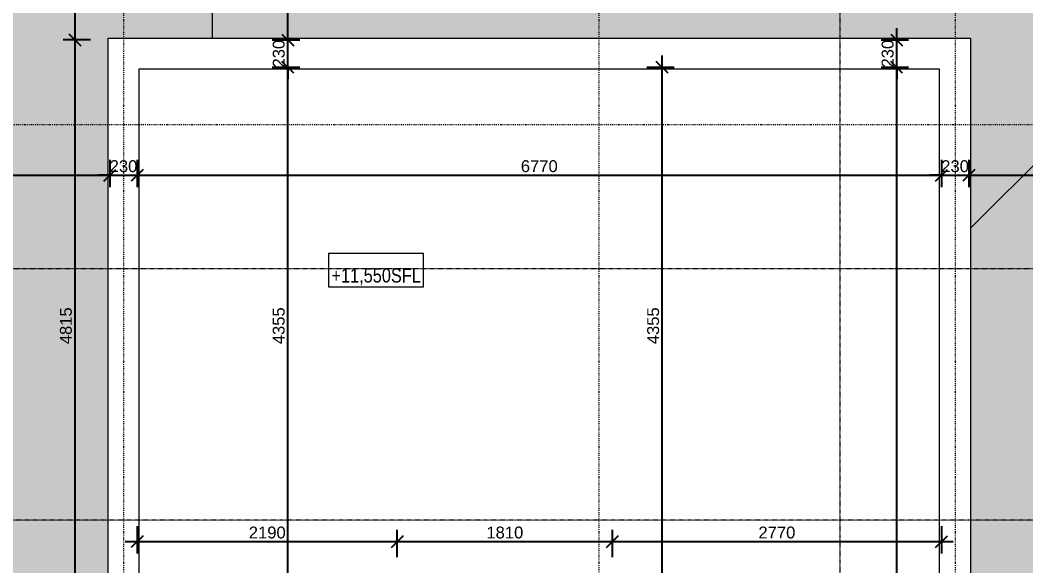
# Model space of a CAD drawing. Header units: millimetres. Extents: x -21051 to 202668, y -15646 to 13691.
# Drawn here: x 185736 to 194202, y -1621 to 2977 of the extents above; entities that cross this region are included whole.
import ezdxf

# ---------------------------------------------------------------- set-up
doc = ezdxf.new("R2010")
doc.units = ezdxf.units.MM
doc.linetypes.add('Dash dot', pattern=[15.875, 6.35, -4.7625, 0, -4.7625])
doc.linetypes.add('TD_Level Line', pattern=[8, 4, -2, 0, -2])
for name, color, linetype, lineweight in [('A-ANNO-DIMS', 211, 'Continuous', 9), ('A-DETL-MBND', 5, 'Continuous', 5), ('A-ROOF', 132, 'Continuous', 5), ('A-ROOF-PATT', 132, 'Continuous', 5), ('A-WALL', 113, 'Continuous', 5), ('G-ANNO-DIMS', 111, 'Continuous', 9), ('G-ANNO-SYMB', 111, 'Continuous', 9), ('S-GRID', 1, 'Continuous', 9)]:
    doc.layers.add(name, color=color, linetype=linetype, lineweight=lineweight)
doc.layers.get('0').off()
doc.styles.add('Arial Narrow', font='ARIALN.TTF', dxfattribs={"height": 150})
doc.styles.add('Arial_3', font='arial.ttf', dxfattribs={"height": 100})
doc.dimstyles.new('Arial_1_0', dxfattribs={"dimscale": 304.8, "dimtxt": 102.02594, "dimasz": 0.328084, "dimexe": 0.328084, "dimexo": 0.0625, "dimgap": 0.082021, "dimtad": 1, "dimdec": 0, "dimzin": 0, "dimdsep": 46, "dimtxsty": 'Arial_3', "dimblk1": 'OBLIQUE', "dimblk2": 'OBLIQUE', "dimsah": 1, "dimcen": 0.09, "dimdle": 0.328084, "dimazin": 0, "dimtfac": 1, "dimtdec": 4, "dimtix": 1, "dimtmove": 0, "dimatfit": 3, "dimfxl": 0.492126, "dimfxlon": 1, "dimtvp": 1, "dimtolj": 1, "dimtzin": 0, "dimarcsym": 2})

# ---------------------------------------------------------------- blocks, each defined once
blk = doc.blocks.new('_Oblique')
at = {"color": 0, "linetype": 'ByBlock', "lineweight": -2}
blk.add_line((-0.5, -0.5), (0.5, 0.5), dxfattribs=at)
blk = doc.blocks.new('*D1658')
at = {"layer": 'A-ANNO-DIMS', "color": 0, "lineweight": -2, "transparency": 16777216}
for p, q in [((187989, -1876), (187989, 2679)), ((187858, 2579), (188089, 2579)), ((187858, -1776), (188089, -1776))]:
    blk.add_line(p, q, dxfattribs=at)
at = {"layer": 'Defpoints', "color": 0, "transparency": 16777216}
for p in [(187839, 2579), (187989, 2579), (187839, -1776)]:
    blk.add_point(p, dxfattribs=at)
at = {"layer": 'A-ANNO-DIMS', "color": 0, "lineweight": -2, "transparency": 16777216, "xscale": 100, "yscale": 100, "zscale": 100}
for p, rotation in [((187989, 2579), 90), ((187989, -1776), 270)]:
    blk.add_blockref('_Oblique', p, dxfattribs=dict(at, rotation=rotation))
at = {"layer": 'A-ANNO-DIMS', "color": 0, "transparency": 16777216, "insert": (187912.9, 401.5), "char_height": 100, "width": 369.177, "attachment_point": 5, "rotation": 90, "style": 'Arial_3'}
blk.add_mtext('\\A1;4355', dxfattribs=at)
blk = doc.blocks.new('*D1659')
at = {"layer": 'A-ANNO-DIMS', "color": 0, "lineweight": -2, "transparency": 16777216}
for p, q in [((187989, 2809), (187989, 2909)), ((187858, 2809), (188089, 2809)), ((187989, 2579), (187989, 2809)), ((187858, 2579), (188089, 2579)), ((187989, 2579), (187989, 2479))]:
    blk.add_line(p, q, dxfattribs=at)
at = {"layer": 'Defpoints', "color": 0, "transparency": 16777216}
for p in [(187839, 2809), (187989, 2809), (187839, 2579)]:
    blk.add_point(p, dxfattribs=at)
at = {"layer": 'A-ANNO-DIMS', "color": 0, "lineweight": -2, "transparency": 16777216, "xscale": 100, "yscale": 100, "zscale": 100}
for p, rotation in [((187989, 2809), 270), ((187989, 2579), 90)]:
    blk.add_blockref('_Oblique', p, dxfattribs=dict(at, rotation=rotation))
at = {"layer": 'A-ANNO-DIMS', "color": 0, "transparency": 16777216, "insert": (187912.9, 2694), "char_height": 100, "width": 276.883, "attachment_point": 5, "rotation": 90, "style": 'Arial_3'}
blk.add_mtext('\\A1;230', dxfattribs=at)
blk = doc.blocks.new('*D1660')
at = {"layer": 'A-ANNO-DIMS', "color": 0, "lineweight": -2, "transparency": 16777216}
for p, q in [((187989, 2709), (187989, 7909)), ((187858, 7809), (188089, 7809)), ((187858, 2809), (188089, 2809))]:
    blk.add_line(p, q, dxfattribs=at)
at = {"layer": 'Defpoints', "color": 0, "transparency": 16777216}
for p in [(187839, 7809), (187989, 7809), (187839, 2809)]:
    blk.add_point(p, dxfattribs=at)
at = {"layer": 'A-ANNO-DIMS', "color": 0, "lineweight": -2, "transparency": 16777216, "xscale": 100, "yscale": 100, "zscale": 100}
for p, rotation in [((187989, 7809), 90), ((187989, 2809), 270)]:
    blk.add_blockref('_Oblique', p, dxfattribs=dict(at, rotation=rotation))
at = {"layer": 'A-ANNO-DIMS', "color": 0, "transparency": 16777216, "insert": (187912.9, 5309), "char_height": 100, "width": 369.177, "attachment_point": 5, "rotation": 90, "style": 'Arial_3'}
blk.add_mtext('\\A1;5000', dxfattribs=at)
blk = doc.blocks.new('*D1661')
at = {"layer": 'A-ANNO-DIMS', "color": 0, "lineweight": -2, "transparency": 16777216}
for p, q in [((186197.3, 7944), (186197.3, 2709)), ((186328.3, 7844), (186097.3, 7844)), ((186328.3, 2809), (186097.3, 2809))]:
    blk.add_line(p, q, dxfattribs=at)
at = {"layer": 'Defpoints', "color": 0, "transparency": 16777216}
for p in [(186347.3, 7844), (186197.3, 2809), (186347.3, 2809)]:
    blk.add_point(p, dxfattribs=at)
at = {"layer": 'A-ANNO-DIMS', "color": 0, "lineweight": -2, "transparency": 16777216, "xscale": 100, "yscale": 100, "zscale": 100}
for p, rotation in [((186197.3, 7844), 90), ((186197.3, 2809), 270)]:
    blk.add_blockref('_Oblique', p, dxfattribs=dict(at, rotation=rotation))
at = {"layer": 'A-ANNO-DIMS', "color": 0, "transparency": 16777216, "insert": (186121.2, 5326.5), "char_height": 100, "width": 369.177, "attachment_point": 5, "rotation": 90, "style": 'Arial_3'}
blk.add_mtext('\\A1;5035', dxfattribs=at)
blk = doc.blocks.new('*D1662')
at = {"layer": 'A-ANNO-DIMS', "color": 0, "lineweight": -2, "transparency": 16777216}
for p, q in [((186197.3, 2909), (186197.3, -2106)), ((186328.3, 2809), (186097.3, 2809)), ((186328.3, -2006), (186097.3, -2006))]:
    blk.add_line(p, q, dxfattribs=at)
at = {"layer": 'Defpoints', "color": 0, "transparency": 16777216}
for p in [(186347.3, 2809), (186197.3, -2006), (186347.3, -2006)]:
    blk.add_point(p, dxfattribs=at)
at = {"layer": 'A-ANNO-DIMS', "color": 0, "lineweight": -2, "transparency": 16777216, "xscale": 100, "yscale": 100, "zscale": 100}
for p, rotation in [((186197.3, 2809), 90), ((186197.3, -2006), 270)]:
    blk.add_blockref('_Oblique', p, dxfattribs=dict(at, rotation=rotation))
at = {"layer": 'A-ANNO-DIMS', "color": 0, "transparency": 16777216, "insert": (186121.3, 401.5), "char_height": 100, "width": 369.177, "attachment_point": 5, "rotation": 90, "style": 'Arial_3'}
blk.add_mtext('\\A1;4815', dxfattribs=at)
blk = doc.blocks.new('*D1603')
at = {"layer": 'A-ANNO-DIMS', "color": 0, "lineweight": -2, "transparency": 16777216}
for p, q in [((177755.9, 1800.3), (177755.9, 1569.3)), ((186490.9, 1800.3), (186490.9, 1569.3)), ((177655.9, 1669.3), (186590.9, 1669.3))]:
    blk.add_line(p, q, dxfattribs=at)
at = {"layer": 'Defpoints', "color": 0, "transparency": 16777216}
for p in [(177755.9, 1819.3), (186490.9, 1819.3), (186490.9, 1669.3)]:
    blk.add_point(p, dxfattribs=at)
at = {"layer": 'A-ANNO-DIMS', "color": 0, "lineweight": -2, "transparency": 16777216, "xscale": 100, "yscale": 100, "zscale": 100, "rotation": 180}
blk.add_blockref('_Oblique', (177755.9, 1669.3), dxfattribs=at)
at = {"layer": 'A-ANNO-DIMS', "color": 0, "lineweight": -2, "transparency": 16777216, "xscale": 100, "yscale": 100, "zscale": 100}
blk.add_blockref('_Oblique', (186490.9, 1669.3), dxfattribs=at)
at = {"layer": 'A-ANNO-DIMS', "color": 0, "transparency": 16777216, "insert": (182123.4, 1745.4), "char_height": 100, "width": 369.177, "attachment_point": 5, "style": 'Arial_3'}
blk.add_mtext('\\A1;8735', dxfattribs=at)
blk = doc.blocks.new('*D1604')
at = {"layer": 'A-ANNO-DIMS', "color": 0, "lineweight": -2, "transparency": 16777216}
for p, q in [((186490.9, 1800.3), (186490.9, 1569.3)), ((186720.9, 1800.3), (186720.9, 1569.3)), ((186490.9, 1669.3), (186390.9, 1669.3)), ((186490.9, 1669.3), (186720.9, 1669.3)), ((186720.9, 1669.3), (186820.9, 1669.3))]:
    blk.add_line(p, q, dxfattribs=at)
at = {"layer": 'Defpoints', "color": 0, "transparency": 16777216}
for p in [(186490.9, 1819.3), (186720.9, 1819.3), (186720.9, 1669.3)]:
    blk.add_point(p, dxfattribs=at)
at = {"layer": 'A-ANNO-DIMS', "color": 0, "lineweight": -2, "transparency": 16777216, "xscale": 100, "yscale": 100, "zscale": 100}
blk.add_blockref('_Oblique', (186490.9, 1669.3), dxfattribs=at)
at = {"layer": 'A-ANNO-DIMS', "color": 0, "lineweight": -2, "transparency": 16777216, "xscale": 100, "yscale": 100, "zscale": 100, "rotation": 180}
blk.add_blockref('_Oblique', (186720.9, 1669.3), dxfattribs=at)
at = {"layer": 'A-ANNO-DIMS', "color": 0, "transparency": 16777216, "insert": (186605.9, 1745.4), "char_height": 100, "width": 276.883, "attachment_point": 5, "style": 'Arial_3'}
blk.add_mtext('\\A1;230', dxfattribs=at)
blk = doc.blocks.new('*D1605')
at = {"layer": 'A-ANNO-DIMS', "color": 0, "lineweight": -2, "transparency": 16777216}
for p, q in [((186720.9, 1800.3), (186720.9, 1569.3)), ((193490.9, 1800.3), (193490.9, 1569.3)), ((186620.9, 1669.3), (193590.9, 1669.3))]:
    blk.add_line(p, q, dxfattribs=at)
at = {"layer": 'Defpoints', "color": 0, "transparency": 16777216}
for p in [(186720.9, 1819.3), (193490.9, 1819.3), (193490.9, 1669.3)]:
    blk.add_point(p, dxfattribs=at)
at = {"layer": 'A-ANNO-DIMS', "color": 0, "lineweight": -2, "transparency": 16777216, "xscale": 100, "yscale": 100, "zscale": 100, "rotation": 180}
blk.add_blockref('_Oblique', (186720.9, 1669.3), dxfattribs=at)
at = {"layer": 'A-ANNO-DIMS', "color": 0, "lineweight": -2, "transparency": 16777216, "xscale": 100, "yscale": 100, "zscale": 100}
blk.add_blockref('_Oblique', (193490.9, 1669.3), dxfattribs=at)
at = {"layer": 'A-ANNO-DIMS', "color": 0, "transparency": 16777216, "insert": (190105.9, 1745.4), "char_height": 100, "width": 369.177, "attachment_point": 5, "style": 'Arial_3'}
blk.add_mtext('\\A1;6770', dxfattribs=at)
blk = doc.blocks.new('*D1606')
at = {"layer": 'A-ANNO-DIMS', "color": 0, "lineweight": -2, "transparency": 16777216}
for p, q in [((193490.9, 1800.3), (193490.9, 1569.3)), ((193720.9, 1800.3), (193720.9, 1569.3)), ((193490.9, 1669.3), (193390.9, 1669.3)), ((193490.9, 1669.3), (193720.9, 1669.3)), ((193720.9, 1669.3), (193820.9, 1669.3))]:
    blk.add_line(p, q, dxfattribs=at)
at = {"layer": 'Defpoints', "color": 0, "transparency": 16777216}
for p in [(193490.9, 1819.3), (193720.9, 1819.3), (193720.9, 1669.3)]:
    blk.add_point(p, dxfattribs=at)
at = {"layer": 'A-ANNO-DIMS', "color": 0, "lineweight": -2, "transparency": 16777216, "xscale": 100, "yscale": 100, "zscale": 100}
blk.add_blockref('_Oblique', (193490.9, 1669.3), dxfattribs=at)
at = {"layer": 'A-ANNO-DIMS', "color": 0, "lineweight": -2, "transparency": 16777216, "xscale": 100, "yscale": 100, "zscale": 100, "rotation": 180}
blk.add_blockref('_Oblique', (193720.9, 1669.3), dxfattribs=at)
at = {"layer": 'A-ANNO-DIMS', "color": 0, "transparency": 16777216, "insert": (193605.9, 1745.4), "char_height": 100, "width": 276.883, "attachment_point": 5, "style": 'Arial_3'}
blk.add_mtext('\\A1;230', dxfattribs=at)
blk = doc.blocks.new('*D1607')
at = {"layer": 'A-ANNO-DIMS', "color": 0, "lineweight": -2, "transparency": 16777216}
for p, q in [((193720.9, 1800.3), (193720.9, 1569.3)), ((200320.9, 1800.3), (200320.9, 1569.3)), ((193620.9, 1669.3), (200420.9, 1669.3))]:
    blk.add_line(p, q, dxfattribs=at)
at = {"layer": 'Defpoints', "color": 0, "transparency": 16777216}
for p in [(193720.9, 1819.3), (200320.9, 1819.3), (200320.9, 1669.3)]:
    blk.add_point(p, dxfattribs=at)
at = {"layer": 'A-ANNO-DIMS', "color": 0, "lineweight": -2, "transparency": 16777216, "xscale": 100, "yscale": 100, "zscale": 100, "rotation": 180}
blk.add_blockref('_Oblique', (193720.9, 1669.3), dxfattribs=at)
at = {"layer": 'A-ANNO-DIMS', "color": 0, "lineweight": -2, "transparency": 16777216, "xscale": 100, "yscale": 100, "zscale": 100}
blk.add_blockref('_Oblique', (200320.9, 1669.3), dxfattribs=at)
at = {"layer": 'A-ANNO-DIMS', "color": 0, "transparency": 16777216, "insert": (197020.9, 1745.4), "char_height": 100, "width": 369.177, "attachment_point": 5, "style": 'Arial_3'}
blk.add_mtext('\\A1;6600', dxfattribs=at)
blk = doc.blocks.new('*D1608')
at = {"layer": 'A-ANNO-DIMS', "color": 0, "lineweight": -2, "transparency": 16777216}
for p, q in [((186720.9, -1286.1), (186720.9, -1517)), ((188910.9, -1548), (188910.9, -1317)), ((186620.9, -1417), (189010.9, -1417))]:
    blk.add_line(p, q, dxfattribs=at)
at = {"layer": 'Defpoints', "color": 0, "transparency": 16777216}
for p in [(186720.9, -1267), (188910.9, -1417), (188910.9, -1567)]:
    blk.add_point(p, dxfattribs=at)
at = {"layer": 'A-ANNO-DIMS', "color": 0, "lineweight": -2, "transparency": 16777216, "xscale": 100, "yscale": 100, "zscale": 100, "rotation": 180}
blk.add_blockref('_Oblique', (186720.9, -1417), dxfattribs=at)
at = {"layer": 'A-ANNO-DIMS', "color": 0, "lineweight": -2, "transparency": 16777216, "xscale": 100, "yscale": 100, "zscale": 100}
blk.add_blockref('_Oblique', (188910.9, -1417), dxfattribs=at)
at = {"layer": 'A-ANNO-DIMS', "color": 0, "transparency": 16777216, "insert": (187815.9, -1341), "char_height": 100, "width": 369.177, "attachment_point": 5, "style": 'Arial_3'}
blk.add_mtext('\\A1;2190', dxfattribs=at)
blk = doc.blocks.new('*D1609')
at = {"layer": 'A-ANNO-DIMS', "color": 0, "lineweight": -2, "transparency": 16777216}
for p, q in [((188910.9, -1548), (188910.9, -1317)), ((190720.9, -1548), (190720.9, -1317)), ((188810.9, -1417), (190820.9, -1417))]:
    blk.add_line(p, q, dxfattribs=at)
at = {"layer": 'Defpoints', "color": 0, "transparency": 16777216}
for p in [(190720.9, -1417), (188910.9, -1567), (190720.9, -1567)]:
    blk.add_point(p, dxfattribs=at)
at = {"layer": 'A-ANNO-DIMS', "color": 0, "lineweight": -2, "transparency": 16777216, "xscale": 100, "yscale": 100, "zscale": 100, "rotation": 180}
blk.add_blockref('_Oblique', (188910.9, -1417), dxfattribs=at)
at = {"layer": 'A-ANNO-DIMS', "color": 0, "lineweight": -2, "transparency": 16777216, "xscale": 100, "yscale": 100, "zscale": 100}
blk.add_blockref('_Oblique', (190720.9, -1417), dxfattribs=at)
at = {"layer": 'A-ANNO-DIMS', "color": 0, "transparency": 16777216, "insert": (189815.9, -1341), "char_height": 100, "width": 369.177, "attachment_point": 5, "style": 'Arial_3'}
blk.add_mtext('\\A1;1810', dxfattribs=at)
blk = doc.blocks.new('*D1610')
at = {"layer": 'A-ANNO-DIMS', "color": 0, "lineweight": -2, "transparency": 16777216}
for p, q in [((190720.9, -1548), (190720.9, -1317)), ((193490.9, -1286.1), (193490.9, -1517)), ((190620.9, -1417), (193590.9, -1417))]:
    blk.add_line(p, q, dxfattribs=at)
at = {"layer": 'Defpoints', "color": 0, "transparency": 16777216}
for p in [(193490.9, -1267), (193490.9, -1417), (190720.9, -1567)]:
    blk.add_point(p, dxfattribs=at)
at = {"layer": 'A-ANNO-DIMS', "color": 0, "lineweight": -2, "transparency": 16777216, "xscale": 100, "yscale": 100, "zscale": 100, "rotation": 180}
blk.add_blockref('_Oblique', (190720.9, -1417), dxfattribs=at)
at = {"layer": 'A-ANNO-DIMS', "color": 0, "lineweight": -2, "transparency": 16777216, "xscale": 100, "yscale": 100, "zscale": 100}
blk.add_blockref('_Oblique', (193490.9, -1417), dxfattribs=at)
at = {"layer": 'A-ANNO-DIMS', "color": 0, "transparency": 16777216, "insert": (192105.9, -1341), "char_height": 100, "width": 369.177, "attachment_point": 5, "style": 'Arial_3'}
blk.add_mtext('\\A1;2770', dxfattribs=at)
blk = doc.blocks.new('*D1612')
at = {"layer": 'A-ANNO-DIMS', "color": 0, "lineweight": -2, "transparency": 16777216}
for p, q in [((193114.6, -6411), (193114.6, 2679)), ((192983.6, 2579), (193214.6, 2579)), ((192983.6, -6311), (193214.6, -6311))]:
    blk.add_line(p, q, dxfattribs=at)
at = {"layer": 'Defpoints', "color": 0, "transparency": 16777216}
for p in [(192964.6, 2579), (193114.6, 2579), (192964.6, -6311)]:
    blk.add_point(p, dxfattribs=at)
at = {"layer": 'A-ANNO-DIMS', "color": 0, "lineweight": -2, "transparency": 16777216, "xscale": 100, "yscale": 100, "zscale": 100}
for p, rotation in [((193114.6, 2579), 90), ((193114.6, -6311), 270)]:
    blk.add_blockref('_Oblique', p, dxfattribs=dict(at, rotation=rotation))
at = {"layer": 'A-ANNO-DIMS', "color": 0, "transparency": 16777216, "insert": (193038.5, -1866), "char_height": 100, "width": 369.177, "attachment_point": 5, "rotation": 90, "style": 'Arial_3'}
blk.add_mtext('\\A1;8890', dxfattribs=at)
blk = doc.blocks.new('*D1613')
at = {"layer": 'A-ANNO-DIMS', "color": 0, "lineweight": -2, "transparency": 16777216}
for p, q in [((193114.6, 2809), (193114.6, 2909)), ((192983.6, 2809), (193214.6, 2809)), ((193114.6, 2579), (193114.6, 2809)), ((192983.6, 2579), (193214.6, 2579)), ((193114.6, 2579), (193114.6, 2479))]:
    blk.add_line(p, q, dxfattribs=at)
at = {"layer": 'Defpoints', "color": 0, "transparency": 16777216}
for p in [(192964.6, 2809), (193114.6, 2809), (192964.6, 2579)]:
    blk.add_point(p, dxfattribs=at)
at = {"layer": 'A-ANNO-DIMS', "color": 0, "lineweight": -2, "transparency": 16777216, "xscale": 100, "yscale": 100, "zscale": 100}
for p, rotation in [((193114.6, 2809), 270), ((193114.6, 2579), 90)]:
    blk.add_blockref('_Oblique', p, dxfattribs=dict(at, rotation=rotation))
at = {"layer": 'A-ANNO-DIMS', "color": 0, "transparency": 16777216, "insert": (193038.5, 2694), "char_height": 100, "width": 276.883, "attachment_point": 5, "rotation": 90, "style": 'Arial_3'}
blk.add_mtext('\\A1;230', dxfattribs=at)
blk = doc.blocks.new('*D1616')
at = {"layer": 'A-ANNO-DIMS', "color": 0, "lineweight": -2, "transparency": 16777216}
for p, q in [((191140.8, -1876), (191140.8, 2679)), ((191009.8, 2579), (191240.8, 2579)), ((191009.8, -1776), (191240.8, -1776))]:
    blk.add_line(p, q, dxfattribs=at)
at = {"layer": 'Defpoints', "color": 0, "transparency": 16777216}
for p in [(190990.8, 2579), (191140.8, 2579), (190990.8, -1776)]:
    blk.add_point(p, dxfattribs=at)
at = {"layer": 'A-ANNO-DIMS', "color": 0, "lineweight": -2, "transparency": 16777216, "xscale": 100, "yscale": 100, "zscale": 100}
for p, rotation in [((191140.8, 2579), 90), ((191140.8, -1776), 270)]:
    blk.add_blockref('_Oblique', p, dxfattribs=dict(at, rotation=rotation))
at = {"layer": 'A-ANNO-DIMS', "color": 0, "transparency": 16777216, "insert": (191064.7, 401.5), "char_height": 100, "width": 369.177, "attachment_point": 5, "rotation": 90, "style": 'Arial_3'}
blk.add_mtext('\\A1;4355', dxfattribs=at)
blk = doc.blocks.new('Spot Elevations - _-1243852-03_Roof Level')
at = {"layer": 'G-ANNO-DIMS'}
for p, q in [((-4, 0), (-4, 2.8125)), ((-4, 2.8125), (4, 2.8125)), ((4, 2.8125), (4, 0)), ((4, 0), (-4, 0))]:
    blk.add_line(p, q, dxfattribs=at)

msp = doc.modelspace()

# ---------------------------------------------------------------- hatches: boundary and pattern name
at = {"layer": 'A-DETL-MBND'}
h = msp.add_hatch(dxfattribs=at)
h.set_pattern_fill('FP_1', color=256, style=0, pattern_type=2)
h.set_pattern_definition([(95.321, (190860.0623, 1786.207), (126.991261, -1422.777465), [109.552, -2629.24]), (0, (190849.9, 1895.29), (127, 118.565), [10.16, -116.84]), (180, (190976.9, 1904.77), (-127, -118.565), [35.56, -91.44]), (270, (190941.34, 1904.77), (127, -118.565), [11.856, -106.708]), (90, (190860.06, 1892.91), (-127, 118.565), [11.856, -106.708]), (180, (190860.06, 1904.77), (-127, -118.565), [10.16, -116.84]), (180, (190976.9, 1895.29), (-127, -118.565), [25.4, -101.6]), (264.679, (190951.5023, 1895.287), (-126.991261, -1422.777465), [109.552, -2629.24]), (230.782, (190951.5023, 1889.359), (1650.990985, 2015.6072356), [32.138, -3181.648]), (197.286, (190931.182, 1864.46), (-253.99939, -118.566), [31.922, -367.1]), (162.714, (190900.702, 1854.975), (253.99939, -118.566), [31.922, -367.1]), (129.218, (190870.2223, 1864.46), (-1650.990985, 2015.6072356), [32.138, -3181.648]), (198.981, (190924.832, 1872.759), (1396.997354, 474.2663295), [25.517, -2526.225]), (161.019, (190900.702, 1864.46), (-1396.997354, 474.2663295), [25.517, -2526.225]), (129.321, (190876.572, 1872.759), (-1269.9923843, 1541.347746), [26.055, -2579.41]), (230.679, (190941.342, 1892.915), (1269.9923843, 1541.347746), [26.055, -2579.41])])
h.paths.add_polyline_path([(193735.9, 1224), (200320.9, 7809), (187355.9, 7809), (187355.9, 2824), (193735.9, 2824), (193735.9, 2056.8)])
h = msp.add_hatch(dxfattribs=at)
h.set_pattern_fill('FP_2', color=256, style=0, pattern_type=2)
h.set_pattern_definition([(5.321, (192188.4063, 1002.409), (-1422.777465, -126.991261), [109.552, -2629.24]), (270, (192297.49, 1012.57), (118.565, -127), [10.16, -116.84]), (90, (192306.97, 885.57), (-118.565, 127), [35.56, -91.44]), (180, (192306.97, 921.13), (-118.565, -127), [11.856, -106.708]), (0, (192295.12, 1002.41), (118.565, 127), [11.856, -106.708]), (90, (192306.97, 1002.41), (-118.565, 127), [10.16, -116.84]), (90, (192297.49, 885.57), (-118.565, 127), [25.4, -101.6]), (174.679, (192297.4863, 910.969), (-1422.777465, 126.991261), [109.552, -2629.24]), (140.782, (192291.5583, 910.969), (2015.6072356, -1650.990985), [32.138, -3181.648]), (107.286, (192266.66, 931.29), (-118.566, 253.99939), [31.922, -367.1]), (72.714, (192257.174, 961.77), (-118.566, -253.99939), [31.922, -367.1]), (39.218, (192266.6593, 992.249), (2015.6072356, 1650.990985), [32.138, -3181.648]), (108.981, (192274.959, 937.639), (474.2663295, -1396.9973541), [25.517, -2526.225]), (71.019, (192266.659, 961.769), (474.2663295, 1396.9973541), [25.517, -2526.225]), (39.321, (192274.959, 985.899), (1541.347746, 1269.9923843), [26.055, -2579.41]), (140.679, (192295.115, 921.129), (1541.347746, -1269.9923843), [26.055, -2579.41])])
h.paths.add_polyline_path([(200320.9, -8621), (200320.9, 7809), (193735.9, 1224), (193735.9, -2036), (200195.5, -8495.5)])
at = {"layer": 'A-ROOF-PATT'}
h = msp.add_hatch(dxfattribs=at)
h.set_pattern_fill('FP_10', color=256, style=0, pattern_type=2)
h.set_pattern_definition([(5.321, (190474.8263, 1002.409), (-1422.777465, -126.991261), [109.552, -2629.24]), (270, (190583.91, 1012.57), (118.565, -127), [10.16, -116.84]), (90, (190593.39, 885.57), (-118.565, 127), [35.56, -91.44]), (180, (190593.39, 921.13), (-118.565, -127), [11.856, -106.708]), (0, (190581.53, 1002.41), (118.565, 127), [11.856, -106.708]), (90, (190593.39, 1002.41), (-118.565, 127), [10.16, -116.84]), (90, (190583.91, 885.57), (-118.565, 127), [25.4, -101.6]), (174.679, (190583.9063, 910.969), (-1422.777465, 126.991261), [109.552, -2629.24]), (140.782, (190577.9773, 910.969), (2015.6072356, -1650.990985), [32.138, -3181.648]), (107.286, (190553.08, 931.29), (-118.566, 253.99939), [31.922, -367.1]), (72.714, (190543.594, 961.77), (-118.566, -253.99939), [31.922, -367.1]), (39.218, (190553.0793, 992.249), (2015.6072356, 1650.990985), [32.138, -3181.648]), (108.981, (190561.378, 937.639), (474.2663295, -1396.9973541), [25.517, -2526.225]), (71.019, (190553.079, 961.769), (474.2663295, 1396.9973541), [25.517, -2526.225]), (39.321, (190561.378, 985.899), (1541.347746, 1269.9923843), [26.055, -2579.41]), (140.679, (190581.534, 921.129), (1541.347746, -1269.9923843), [26.055, -2579.41])])
h.paths.add_polyline_path([(187355.9, -8656), (187355.9, -2041), (186490.9, -2041), (186490.9, -2021), (186475.9, -2021), (186475.9, 2824), (187355.9, 2824), (187355.9, 7844), (182555.9, 3044), (182555.9, -3856), (187195.5, -8495.5)])

# ---------------------------------------------------------------- linework, layer by layer
at = {"layer": 'A-DETL-MBND'}
msp.add_line((193735.9, 1224), (200320.9, 7809), dxfattribs=at)
at = {"layer": 'A-ROOF'}
msp.add_line((187355.9, 2824), (187355.9, 7844), dxfattribs=at)
at = {"layer": 'A-WALL'}
for p, q in [((186475.9, 2824), (193735.9, 2824)), ((186475.9, -2021), (186475.9, 2824)), ((193735.9, 2824), (193735.9, -6556)), ((193475.9, 2564), (186735.9, 2564)), ((186735.9, 2564), (186735.9, -1761)), ((193475.9, -6296), (193475.9, 2564))]:
    msp.add_line(p, q, dxfattribs=at)
at = {"layer": 'G-ANNO-SYMB', "linetype": 'TD_Level Line', "lineweight": 18}
for p, q in [((192634.7, 12398.2), (192634.7, -13597.2)), ((172057.2, 884.7), (201375.8, 884.7)), ((201375.8, -1237.1), (171956.7, -1237.1))]:
    msp.add_line(p, q, dxfattribs=at)
at = {"layer": 'S-GRID', "linetype": 'Dash dot', "lineweight": 18}
for p, q in [((186605.9, 9902.9), (186605.9, -11253.8)), ((190605.9, 9902.9), (190605.9, -11253.8)), ((193605.9, 9902.9), (193605.9, -11253.8)), ((199158.9, 2094), (174907.3, 2094))]:
    msp.add_line(p, q, dxfattribs=at)

# ---------------------------------------------------------------- block references
at = {"layer": 'G-ANNO-DIMS', "extrusion": (0, 0, -1), "xscale": 99.99999999999994, "yscale": 99.99999999999994, "zscale": 99.99999999999994}
msp.add_blockref('Spot Elevations - _-1243852-03_Roof Level', (-188732.5, 728.8), dxfattribs=at)

# ---------------------------------------------------------------- texts
at = {"layer": 'G-ANNO-DIMS', "insert": (188356.1, 885.8), "char_height": 120, "width": 903.384, "attachment_point": 1, "line_spacing_factor": 0.974696, "style": 'Arial Narrow'}
msp.add_mtext('+11,550SFL', dxfattribs=at)

# ---------------------------------------------------------------- dimensions: what is measured, and where the dimension line sits
at = {"layer": 'A-ANNO-DIMS'}
for base, p1, p2, override, picture, middle in [((186197.3, 2809), (186347.3, 7844), (186347.3, 2809), {"dimpost": '<>', "dimfxl": 5035}, '*D1661', (186121.2, 5326.5)), ((187989, 7809), (187839, 2809), (187839, 7809), {"dimpost": '<>', "dimfxl": 5000}, '*D1660', (187912.9, 5309)), ((186197.3, -2006), (186347.3, 2809), (186347.3, -2006), {"dimpost": '<>', "dimfxl": 4815}, '*D1662', (186121.3, 401.5)), ((187989, 2809), (187839, 2579), (187839, 2809), {"dimpost": '<>', "dimfxl": 230}, '*D1659', (187912.9, 2694)), ((193114.6, 2809), (192964.6, 2579), (192964.6, 2809), {"dimpost": '<>', "dimfxl": 230}, '*D1613', (193038.5, 2694)), ((187989, 2579), (187839, -1776), (187839, 2579), {"dimpost": '<>', "dimfxl": 4355}, '*D1658', (187912.9, 401.5)), ((191140.8, 2579), (190990.8, -1776), (190990.8, 2579), {"dimpost": '<>', "dimfxl": 4355}, '*D1616', (191064.7, 401.5)), ((193114.6, 2579), (192964.6, -6311), (192964.6, 2579), {"dimpost": '<>', "dimfxl": 8890}, '*D1612', (193038.5, -1866))]:
    dim = msp.add_linear_dim(base=base, p1=p1, p2=p2, angle=90, dimstyle='Arial_1_0', override=override, dxfattribs=at)
    dim.commit()
    dim.dimension.update_dxf_attribs({"geometry": picture, "text_midpoint": middle})
for base, p1, p2, override, picture, middle in [((186490.9, 1669.3), (177755.9, 1819.3), (186490.9, 1819.3), {"dimpost": '<>', "dimfxl": 8735}, '*D1603', (182123.4, 1745.4)), ((186720.9, 1669.3), (186490.9, 1819.3), (186720.9, 1819.3), {"dimpost": '<>', "dimfxl": 230}, '*D1604', (186605.9, 1745.4)), ((193490.9, 1669.3), (186720.9, 1819.3), (193490.9, 1819.3), {"dimpost": '<>', "dimfxl": 6770}, '*D1605', (190105.9, 1745.4)), ((193720.9, 1669.3), (193490.9, 1819.3), (193720.9, 1819.3), {"dimpost": '<>', "dimfxl": 230}, '*D1606', (193605.9, 1745.4)), ((200320.9, 1669.3), (193720.9, 1819.3), (200320.9, 1819.3), {"dimpost": '<>', "dimfxl": 6600}, '*D1607', (197020.9, 1745.4)), ((188910.9, -1417), (186720.9, -1267), (188910.9, -1567), {"dimpost": '<>', "dimfxl": 2210.452442}, '*D1608', (187815.9, -1341)), ((193490.9, -1417), (190720.9, -1567), (193490.9, -1267), {"dimpost": '<>', "dimfxl": 2786.198126}, '*D1610', (192105.9, -1341)), ((190720.9, -1417), (188910.9, -1567), (190720.9, -1567), {"dimpost": '<>', "dimfxl": 1810}, '*D1609', (189815.9, -1341))]:
    dim = msp.add_linear_dim(base=base, p1=p1, p2=p2, dimstyle='Arial_1_0', override=override, dxfattribs=at)
    dim.commit()
    dim.dimension.update_dxf_attribs({"geometry": picture, "text_midpoint": middle})

doc.saveas('drawing.dxf')
